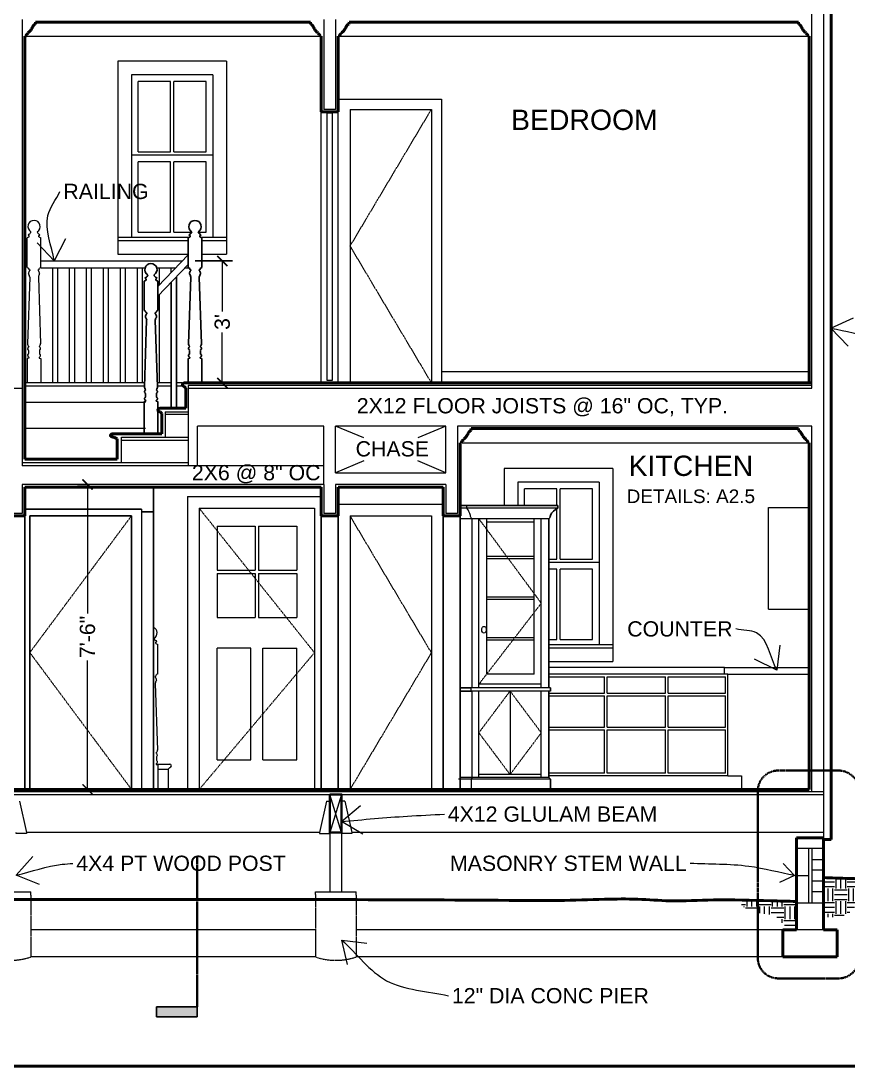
# Model space of a CAD drawing. Header units: inches. Extents: x -54 to 15382, y 469 to 41738.
# Drawn here: x 352.8 to 596.9, y 4289.5 to 4598.1 of the extents above; entities that cross this region are included whole.
import ezdxf

# ---------------------------------------------------------------- set-up
doc = ezdxf.new("R2010")
doc.units = ezdxf.units.IN
doc.header["$MEASUREMENT"] = 0
doc.linetypes.add('CENTER', pattern=[2, 1.25, -0.25, 0.25, -0.25])
doc.linetypes.add('DASHED2', pattern=[0.375, 0.25, -0.125])
doc.layers.get('0').update_dxf_attribs({"lineweight": 9})
for name, color, linetype, lineweight in [('1', 7, 'Continuous', 9), ('2', 7, 'Continuous', 18), ('3', 7, 'Continuous', 30), ('4', 7, 'Continuous', 40), ('5', 7, 'Continuous', 50), ('A-DIMSx', 7, 'Continuous', 9), ('A-LINK', 7, 'Continuous', 40), ('A-TEXTx', 7, 'Continuous', 18)]:
    doc.layers.add(name, color=color, linetype=linetype, lineweight=lineweight)
doc.styles.get("Standard").update_dxf_attribs({"font": 'arial.ttf'})
doc.dimstyles.get("Standard").update_dxf_attribs({"dimtxt": 3, "dimasz": 2, "dimexe": 0.03125, "dimexo": 0.0625, "dimgap": 0.03125, "dimtad": 0, "dimtoh": 1, "dimdec": 4, "dimlfac": 0.99985, "dimzin": 0, "dimdsep": 46, "dimlunit": 4, "dimtxsty": 'Standard', "dimblk": 'ARCHTICK', "dimblk1": 'ARCHTICK', "dimblk2": 'ARCHTICK', "dimcen": 0.09, "dimclrt": 256, "dimadec": 0, "dimazin": 0, "dimtfac": 1, "dimtdec": 4, "dimtofl": 0, "dimtmove": 0, "dimatfit": 3, "dimfxl": 1, "dimtolj": 1, "dimtzin": 0, "dimarcsym": 0})

# ---------------------------------------------------------------- blocks, each defined once
blk = doc.blocks.new('_ArchTick')
at = {"color": 0, "linetype": 'ByBlock', "lineweight": 0, "const_width": 0.15}
blk.add_lwpolyline([(-0.5, -0.5), (0.5, 0.5)], dxfattribs=at)
blk = doc.blocks.new('Section Tail 1a')
at = {"layer": 'A-LINK', "lineweight": 5, "ltscale": 0.1}
blk.add_hatch(color=256, dxfattribs=at).paths.add_polyline_path([(5.4248, 3.0938), (5.4248, 3.1563), (5.1748, 3.1563), (5.1748, 3.0938)])
at = {"layer": 'A-LINK', "linetype": 'Continuous', "lineweight": 30, "ltscale": 0.1}
for p, q in [((5.4248, 3.1563), (5.1748, 3.1563)), ((5.1748, 3.0938), (5.1748, 3.1563)), ((5.4248, 2.9063), (5.4248, 3.1563)), ((5.4248, 3.0938), (5.1748, 3.0938))]:
    blk.add_line(p, q, dxfattribs=at)
blk = doc.blocks.new('Newel Post 1')
for p, q in [((572.02, 3270.02), (571.57, 3269.79)), ((572.02, 3270.35), (571.96, 3270.35)), ((572.02, 3270.02), (572.02, 3270.35)), ((574.35, 3270.02), (574.35, 3270.35)), ((574.35, 3270.35), (574.41, 3270.35)), ((574.35, 3270.02), (574.8, 3269.79)), ((571.57, 3262.75), (571.57, 3269.79)), ((574.8, 3262.75), (574.8, 3269.79)), ((571.57, 3262.75), (571.85, 3262.59)), ((574.8, 3262.75), (574.52, 3262.59)), ((572.16, 3260.47), (571.65, 3244.58)), ((572.2, 3262.2), (572.2, 3262)), ((574.17, 3262.2), (574.17, 3262)), ((574.21, 3260.47), (574.72, 3244.58)), ((571.85, 3243.01), (571.85, 3242.22)), ((574.52, 3243.01), (574.52, 3242.22)), ((571.96, 3241.16), (571.57, 3241.08)), ((571.57, 3241.08), (571.57, 3235.25)), ((571.96, 3241.31), (571.96, 3241.16)), ((574.41, 3241.31), (574.41, 3241.16)), ((574.41, 3241.16), (574.8, 3241.08)), ((574.8, 3241.08), (574.8, 3235.25))]:
    blk.add_line(p, q)
for centre, radius, start, end in [((573.19, 3272.51), 1.46, 300.7684, 239.19), ((571.97, 3270.51), 0.157, 90.171, 270.171), ((571.75, 3271.32), 0.687, 287.9525, 354.7278), ((574.62, 3271.32), 0.687, 185.2722, 252.0475), ((574.41, 3270.51), 0.157, 269.829, 89.829), ((572.24, 3262.59), 0.391, 179.3857, 264.5887), ((574.13, 3262.59), 0.391, 275.4113, 0.6143), ((572.83, 3261.25), 0.986, 129.7978, 181.7467), ((571.01, 3260.42), 1.16, 2.8228, 43.5169), ((573.54, 3261.25), 0.986, 358.2533, 50.2022), ((575.36, 3260.42), 1.16, 136.4831, 177.1772), ((572.56, 3244.6), 0.908, 175.2989, 229.2469), ((572.34, 3243.33), 0.693, 123.1827, 180.8676), ((571.44, 3242.98), 0.403, 4.4772, 59.195), ((573.81, 3244.6), 0.908, 310.7531, 4.7011), ((574.03, 3243.33), 0.693, 359.1324, 56.8173), ((574.93, 3242.98), 0.403, 120.805, 175.5228), ((571.38, 3242.29), 0.472, 305.0625, 351.2653), ((572.31, 3241.88), 0.661, 177.5834, 238.3663), ((574.06, 3241.88), 0.661, 301.6337, 2.4166), ((574.99, 3242.29), 0.472, 188.7347, 234.9375)]:
    blk.add_arc(centre, radius, start, end)
blk = doc.blocks.new('*D251')
at = {"layer": 'A-DIMSx', "color": 0, "lineweight": -2, "ltscale": 0.1}
for p, q in [((404.2, 4527.18), (415.24, 4527.18)), ((411.95, 4491.18), (409.24, 4491.18))]:
    blk.add_line(p, q, dxfattribs=at)
at = {"layer": 'A-DIMSx', "color": 0, "lineweight": 5, "ltscale": 0.1}
for p, q in [((412.24, 4527.18), (412.24, 4512.25)), ((412.24, 4491.18), (412.24, 4506.12))]:
    blk.add_line(p, q, dxfattribs=at)
at = {"layer": 'A-DIMSx', "color": 0, "lineweight": 5, "xscale": 3, "yscale": 3, "zscale": 3}
for p, rotation in [((412.24, 4527.18), 90), ((412.24, 4491.18), 270)]:
    blk.add_blockref('_ArchTick', p, dxfattribs=dict(at, rotation=rotation))
at = {"layer": 'A-DIMSx', "ltscale": 0.25, "insert": (412.24, 4509.18), "char_height": 4.5, "attachment_point": 5, "rotation": 90}
blk.add_mtext("\\A1;3'", dxfattribs=at)
blk = doc.blocks.new('Corner Cupboard')
at = {"layer": '1'}
for p, q in [((3161.43, 3708.31), (3188.27, 3708.31)), ((3164.13, 3705.18), (3186.76, 3705.18)), ((3166.34, 3655.31), (3166.34, 3705.18)), ((3168.46, 3659.31), (3168.46, 3705.18)), ((3168.46, 3704.18), (3182.43, 3704.18)), ((3182.43, 3659.31), (3182.43, 3705.18)), ((3184.76, 3655.31), (3184.76, 3705.18)), ((3168.46, 3694.06), (3182.43, 3694.06)), ((3168.46, 3693.31), (3182.43, 3693.31)), ((3168.46, 3682.06), (3182.43, 3682.06)), ((3168.46, 3681.31), (3182.43, 3681.31)), ((3168.46, 3670.06), (3182.43, 3670.06)), ((3168.46, 3669.31), (3182.43, 3669.31)), ((3168.46, 3659.31), (3182.43, 3659.31)), ((3166.34, 3656.31), (3184.76, 3656.31)), ((3166.34, 3628.8), (3166.34, 3654.31)), ((3184.76, 3628.8), (3184.76, 3654.31)), ((3166.34, 3629.68), (3184.76, 3629.68)), ((3163.63, 3628.3), (3190.76, 3628.3))]:
    blk.add_line(p, q, dxfattribs=at)
at = {"layer": '1', "ltscale": 0.25}
blk.add_line((3186.76, 3705.18), (3190.26, 3705.18), dxfattribs=at)
at = {"layer": '1', "ltscale": 0.1}
blk.add_line((3175.55, 3654.31), (3175.55, 3629.68), dxfattribs=at)
at = {"layer": '1', "linetype": 'DASHED2', "ltscale": 0.25, "flags": 128}
for points in [[(3184.76, 3656.31), (3166.34, 3680.24), (3184.76, 3705.18)], [(3175.55, 3629.68), (3166.34, 3642), (3175.55, 3654.31)], [(3175.55, 3629.68), (3184.76, 3642), (3175.55, 3654.31)]]:
    blk.add_lwpolyline(points, dxfattribs=at)
at = {"layer": '1', "extrusion": (0, 0, -1)}
blk.add_ellipse((3183.25, 3672.42), major_axis=(0, -1), ratio=0.647696, dxfattribs=at)
at = {"layer": '2'}
for p, q in [((3188.27, 3708.31), (3188.27, 3709.06)), ((3186.76, 3655.31), (3186.76, 3705.18)), ((3163.63, 3655.31), (3187.01, 3655.31)), ((3163.63, 3654.31), (3187.01, 3654.31)), ((3186.76, 3628.8), (3186.76, 3654.31)), ((3187.01, 3654.31), (3187.01, 3655.31)), ((3164.13, 3628.8), (3190.26, 3628.8)), ((3186.95, 3628.3), (3186.76, 3628.8)), ((3186.95, 3625.3), (3186.95, 3628.3))]:
    blk.add_line(p, q, dxfattribs=at)
at = {"layer": '2', "ltscale": 0.25}
blk.add_line((3188.27, 3708.31), (3190.26, 3708.31), dxfattribs=at)
at = {"layer": '2'}
blk.add_open_spline([(3186.76, 3705.18), (3186.87, 3705.27), (3187.17, 3705.52), (3187.32, 3706.76), (3187.86, 3707.64), (3188.27, 3708.31)], degree=3, knots=[0, 0, 0, 0, 0.413106, 1.165478, 3.513689, 3.513689, 3.513689, 3.513689], dxfattribs=at)
at = {"layer": '3'}
for p, q in [((3161.43, 3708.31), (3161.43, 3709.06)), ((3161.43, 3709.06), (3190.26, 3709.06)), ((3190.26, 3654.31), (3190.26, 3709.06)), ((3164.13, 3655.31), (3164.13, 3705.18)), ((3163.63, 3654.31), (3163.63, 3655.31)), ((3164.13, 3628.8), (3164.13, 3654.31)), ((3190.26, 3625.3), (3190.26, 3654.31)), ((3163.63, 3628.3), (3164.13, 3628.8)), ((3163.63, 3625.3), (3163.63, 3628.3)), ((3163.63, 3625.3), (3190.26, 3625.3))]:
    blk.add_line(p, q, dxfattribs=at)
at = {"layer": '3', "ltscale": 0.25}
for p, q in [((3187.01, 3655.31), (3190.26, 3655.31)), ((3190.26, 3654.31), (3187.01, 3654.31))]:
    blk.add_line(p, q, dxfattribs=at)
at = {"layer": '3'}
blk.add_open_spline([(3164.13, 3705.18), (3164.02, 3705.27), (3163.72, 3705.52), (3163.58, 3707.04), (3162.39, 3707.75), (3161.43, 3708.31)], degree=3, knots=[0, 0, 0, 0, 0.413106, 1.165478, 4.216048, 4.216048, 4.216048, 4.216048], dxfattribs=at)
blk = doc.blocks.new('*D530')
at = {"layer": 'A-DIMSx', "color": 0, "lineweight": -2, "ltscale": 0.1}
for p, q in [((373.09, 4461.18), (369.47, 4461.18)), ((389.95, 4371.18), (369.47, 4371.18))]:
    blk.add_line(p, q, dxfattribs=at)
at = {"layer": 'A-DIMSx', "color": 0, "lineweight": 5, "ltscale": 0.1}
for p, q in [((372.47, 4461.18), (372.47, 4423.16)), ((372.47, 4371.18), (372.47, 4409.21))]:
    blk.add_line(p, q, dxfattribs=at)
at = {"layer": 'A-DIMSx', "color": 0, "lineweight": 5, "xscale": 3, "yscale": 3, "zscale": 3}
for p, rotation in [((372.47, 4461.18), 90), ((372.47, 4371.18), 270)]:
    blk.add_blockref('_ArchTick', p, dxfattribs=dict(at, rotation=rotation))
at = {"layer": 'A-DIMSx', "ltscale": 0.25, "insert": (372.47, 4416.18), "char_height": 4.5, "attachment_point": 5, "rotation": 90}
blk.add_mtext('\\A1;7\'-6"', dxfattribs=at)

msp = doc.modelspace()

# ---------------------------------------------------------------- hatches: boundary and pattern name
at = {"layer": '1', "ltscale": 0.25}
h = msp.add_hatch(dxfattribs=at)
h.set_pattern_fill('EARTH', color=256, scale=15, angle=180, style=0)
h.set_pattern_definition([(180, (4177.9068, -0.1208), (-3.75, 3.75), [3.75, -3.75]), (180, (4177.9068, 1.2855), (-3.75, 3.75), [3.75, -3.75]), (180, (4177.9068, 2.6917), (-3.75, 3.75), [3.75, -3.75]), (90, (4177.438, 3.1605), (3.75, 3.75), [3.75, -3.75]), (90, (4176.0318, 3.1605), (3.75, 3.75), [3.75, -3.75]), (90, (4174.6256, 3.1605), (3.75, 3.75), [3.75, -3.75])])
edge = h.paths.add_edge_path()
edge.add_line((589.9067274, 4333.532604), (589.9067274, 4345.1750513))
edge.add_spline(control_points=[(589.9067274, 4345.1750513), (592.3907761, 4345.0838974), (597.8784134, 4344.8825247), (603.4308809, 4344.6960683), (606.499321, 4344.6627948), (606.5624205, 4344.6621391)], knot_values=[0, 0, 0, 0, 7.4573924002, 16.4745021806, 16.6638223602, 16.6638223602, 16.6638223602, 16.6638223602], degree=3, periodic=0)
edge.add_spline(control_points=[(606.5624203, 4344.6621398), (604.7783124, 4343.663836), (601.5954048, 4341.505493), (599.5988179, 4336.6369582), (595.4406874, 4333.1589533), (592.0156547, 4333.3902101), (589.9067274, 4333.532604)], knot_values=[-21.3338834232, -21.3338834232, -21.3338834232, -21.3338834232, -15.3758070834, -9.8386028234, -6.0580143811, 0, 0, 0, 0], degree=3, periodic=0)
h = msp.add_hatch(dxfattribs=at)
h.set_pattern_fill('EARTH', color=256, scale=15, angle=180, style=0)
h.set_pattern_definition([(180, (4177.9068, -1.6592), (-3.75, 3.75), [3.75, -3.75]), (180, (4177.9068, -0.253), (-3.75, 3.75), [3.75, -3.75]), (180, (4177.9068, 1.1533), (-3.75, 3.75), [3.75, -3.75]), (90, (4177.438, 1.622), (3.75, 3.75), [3.75, -3.75]), (90, (4176.0318, 1.622), (3.75, 3.75), [3.75, -3.75]), (90, (4174.6256, 1.622), (3.75, 3.75), [3.75, -3.75])])
edge = h.paths.add_edge_path()
edge.add_spline(control_points=[(581.9067274, 4329.7025099), (580.7805149, 4329.7494617), (578.4086541, 4330.0581693), (575.5464005, 4335.1785755), (568.6956088, 4333.9696519), (565.6269421, 4336.8666843), (564.7000808, 4337.9935705)], knot_values=[0.9278892518, 0.9278892518, 0.9278892518, 0.9278892518, 4.1195315284, 7.9615525031, 16.473444755, 20.7152559131, 20.7152559131, 20.7152559131, 20.7152559131], degree=3, periodic=0)
edge.add_spline(control_points=[(564.7000809, 4337.9935701), (567.7688916, 4338.0410275), (573.5043403, 4338.1436126), (579.2400425, 4338.1247987), (581.9067274, 4338.1160516)], knot_values=[69.0483932346, 69.0483932346, 69.0483932346, 69.0483932346, 78.2553819578, 86.2553819578, 86.2553819578, 86.2553819578, 86.2553819578], degree=3, periodic=0)
edge.add_line((581.9067274, 4338.1160516), (581.9067274, 4329.7025102))

# ---------------------------------------------------------------- linework, layer by layer
at = {"layer": '1'}
for p, q in [((586.195284, 4489.6843083), (586.195284, 4649.2468085)), ((589.695284, 4649.2468048), (589.695284, 4356.4343083)), ((353.195284, 4598.4343083), (353.195284, 4467.6843083)), ((442.195284, 4598.4343083), (442.195284, 4571.9343083)), ((445.695284, 4598.4343083), (445.695284, 4571.9343083)), ((381.4448255, 4586.1823828), (381.4448695, 4529.18434)), ((413.4448107, 4586.1744056), (381.4448255, 4586.1823828)), ((413.4448107, 4586.1744056), (413.4448107, 4529.18434)), ((387.4448107, 4559.4291733), (387.4448107, 4580.1791733)), ((396.9448107, 4580.1791733), (387.4448107, 4580.1791733)), ((396.9448107, 4559.4291733), (396.9448107, 4580.1791733)), ((397.9448107, 4559.4291733), (397.9448107, 4580.1791733)), ((407.4448107, 4580.1791733), (397.9448107, 4580.1791733)), ((407.4448107, 4559.4291733), (407.4448107, 4580.1791733)), ((445.695284, 4571.9343083), (442.195284, 4571.9343083)), ((387.4448107, 4559.4291733), (396.9448107, 4559.4291733)), ((397.9448107, 4559.4291733), (407.4448107, 4559.4291733)), ((396.9448107, 4556.4291733), (387.4448107, 4556.4291733)), ((387.4448107, 4535.6791733), (387.4448107, 4556.4291733)), ((396.9448107, 4535.6791733), (396.9448107, 4556.4291733)), ((407.4448107, 4556.4291733), (397.9448107, 4556.4291733)), ((397.9448107, 4535.6791733), (397.9448107, 4556.4291733)), ((407.4448107, 4535.6791733), (407.4448107, 4556.4291733)), ((381.4448664, 4533.18434), (402.1952841, 4533.18434)), ((387.4448107, 4535.6791733), (396.9448107, 4535.6791733)), ((397.9448107, 4535.6791733), (403.2470113, 4535.6791733)), ((405.1435568, 4535.6791733), (407.4448107, 4535.6791733)), ((406.1952841, 4533.18434), (413.4448107, 4533.18434)), ((381.4448695, 4529.18434), (402.1952841, 4529.18434)), ((406.1952841, 4529.18434), (413.4448107, 4529.18434)), ((585.445284, 4494.4274193), (476.9452841, 4494.4274193)), ((209.195284, 4489.6843083), (353.195284, 4489.6843083)), ((586.195284, 4490.4343083), (402.1879247, 4490.4343083)), ((402.1879247, 4490.4343083), (402.1879247, 4482.6843083)), ((402.1879247, 4489.6843083), (586.195284, 4489.6843083)), ((395.3873603, 4482.6843083), (402.1879247, 4482.6843083)), ((395.3873603, 4482.6843083), (395.3873603, 4475.1843083)), ((395.3873603, 4481.9343083), (402.1879247, 4481.9343083)), ((402.1879247, 4482.6843083), (402.1879247, 4466.6843083)), ((442.195284, 4478.4343083), (404.9379247, 4478.4343083)), ((404.9379247, 4466.6843083), (404.9379247, 4478.4343083)), ((442.195284, 4461.1843083), (442.195284, 4478.4343083)), ((445.695284, 4464.6843083), (445.695284, 4478.4343083)), ((478.195284, 4478.4343083), (445.695284, 4478.4343083)), ((453.9680113, 4474.9343083), (445.695284, 4478.4343083)), ((478.195284, 4464.6843083), (478.195284, 4478.4343083)), ((481.6952841, 4478.4343083), (481.6952249, 4452.6842613)), ((586.195284, 4478.4343083), (481.6952841, 4478.4343083)), ((586.195284, 4370.4343083), (586.195284, 4478.4343083)), ((382.48102, 4475.1843083), (395.3873603, 4475.1843083)), ((382.48102, 4467.6843083), (382.48102, 4475.1843083)), ((402.1879247, 4474.1843083), (382.48102, 4474.1843083)), ((395.3873603, 4475.1843083), (402.1879247, 4475.1843083)), ((478.195284, 4464.6843083), (469.9225568, 4468.1843083)), ((353.195284, 4467.6843083), (382.48102, 4467.6843083)), ((353.195284, 4467.6843083), (353.195284, 4466.6843083)), ((442.195284, 4466.6843083), (353.195284, 4466.6843083)), ((382.48102, 4467.6843083), (402.1879247, 4467.6843083)), ((495.4450622, 4465.9373621), (495.4450706, 4454.9700863)), ((527.4450474, 4465.9293849), (495.4450622, 4465.9373621)), ((527.4450474, 4465.9293849), (527.4450474, 4408.9393193)), ((445.695284, 4464.6843083), (478.195284, 4464.6843083)), ((442.195284, 4461.1843083), (353.195284, 4461.1843083)), ((353.195284, 4461.1843083), (353.195284, 4452.6842611)), ((478.195284, 4461.1843083), (445.695284, 4461.1843083)), ((445.695284, 4461.1843083), (445.695284, 4452.6842611)), ((478.195284, 4461.1843083), (478.195284, 4452.6843)), ((501.4450474, 4454.9700863), (501.4450474, 4459.9341526)), ((510.9450474, 4459.9341526), (501.4450474, 4459.9341526)), ((510.9450474, 4454.9700863), (510.9450474, 4459.9341526)), ((511.9450474, 4439.1841526), (511.9450474, 4459.9341526)), ((521.4450474, 4459.9341526), (511.9450474, 4459.9341526)), ((521.4450474, 4439.1841526), (521.4450474, 4459.9341526)), ((401.9462308, 4457.6739085), (441.445284, 4457.6739085)), ((401.9462308, 4457.6739085), (401.9462308, 4371.1843083)), ((353.195284, 4452.6842611), (349.695284, 4452.6842998)), ((445.695284, 4452.6842611), (442.195284, 4452.6842998)), ((481.6952249, 4452.6842613), (478.195284, 4452.6843)), ((510.9450474, 4439.1841526), (510.9450474, 4454.0130113)), ((508.5901485, 4439.1841526), (510.9450474, 4439.1841526)), ((511.9450474, 4439.1841526), (521.4450474, 4439.1841526)), ((510.9450474, 4436.1841526), (508.5901485, 4436.1841526)), ((510.9450474, 4415.4341526), (510.9450474, 4436.1841526)), ((521.4450474, 4436.1841526), (511.9450474, 4436.1841526)), ((511.9450474, 4415.4341526), (511.9450474, 4436.1841526)), ((521.4450474, 4415.4341526), (521.4450474, 4436.1841526)), ((392.6338587, 4414.2861085), (392.6338587, 4414.6965034)), ((392.6338587, 4414.6965034), (392.7074792, 4414.6965034)), ((392.6338587, 4414.2861085), (393.195284, 4413.9981193)), ((393.195284, 4405.276797), (393.195284, 4413.9981193)), ((410.6957574, 4379.9243819), (410.6957574, 4412.9243819)), ((420.6957574, 4412.9243819), (410.6957574, 4412.9243819)), ((420.6957574, 4379.9243819), (420.6957574, 4412.9243819)), ((424.1957574, 4379.9243819), (424.1957574, 4412.9243819)), ((424.1957574, 4412.9243819), (434.1957574, 4412.9243819)), ((434.1957574, 4379.9243819), (434.1957574, 4412.9243819)), ((508.5901485, 4415.4341526), (510.9450474, 4415.4341526)), ((508.5901485, 4412.9393193), (527.4450474, 4412.9393193)), ((511.9450474, 4415.4341526), (521.4450474, 4415.4341526)), ((508.5901485, 4408.9393193), (527.4450474, 4408.9393193)), ((560.445284, 4407.1843083), (508.5901485, 4407.1843083)), ((392.4147962, 4404.5938702), (392.4147962, 4404.3499677)), ((393.195284, 4405.276797), (392.8538206, 4405.081675)), ((560.445284, 4405.1843083), (508.5901485, 4405.1843083)), ((561.445284, 4405.1843083), (585.445284, 4405.1843083)), ((392.4608209, 4402.4560865), (393.0977231, 4382.7646018)), ((392.7074792, 4378.7158214), (392.7074792, 4378.5206994)), ((392.7074792, 4378.5206994), (393.1952841, 4378.4231384)), ((392.8538206, 4380.8133823), (392.8538206, 4379.8377726)), ((410.6957574, 4379.9243819), (420.6957574, 4379.9243819)), ((424.1957574, 4379.9243819), (434.1957574, 4379.9243819)), ((393.1952841, 4378.4231384), (393.195284, 4371.1968351)), ((396.7500785, 4377.6843083), (396.2500785, 4377.1843083)), ((589.695284, 4370.4343083), (205.695284, 4370.4343083)), ((205.695284, 4369.6843083), (589.695284, 4369.6843083)), ((447.445284, 4358.4343083), (443.945284, 4369.6843083)), ((447.445284, 4369.6843083), (443.945284, 4358.4343083)), ((440.9386568, 4358.4343083), (354.4519113, 4358.4343083)), ((443.945284, 4358.4343083), (443.945284, 4340.9743246)), ((447.445284, 4358.4343083), (447.445284, 4340.9743246)), ((589.695284, 4358.4343083), (450.4519113, 4358.4343083)), ((343.712542, 4340.9743246), (355.712542, 4340.9743246)), ((355.712542, 4340.0110349), (355.712542, 4340.9743246)), ((439.712542, 4340.9743246), (451.712542, 4340.9743246)), ((439.712542, 4340.169294), (439.712542, 4340.9743246)), ((451.712542, 4340.0110349), (451.712542, 4340.9743246))]:
    msp.add_line(p, q, dxfattribs=at)
at = {"layer": '1', "ltscale": 0.25}
for p, q in [((354.3168019, 4593.5132422), (441.0737662, 4593.5132422)), ((446.8168019, 4593.5132422), (585.0737662, 4593.5132422)), ((446.9452841, 4574.9343083), (476.9452841, 4574.9343083)), ((476.9452841, 4574.9343083), (476.9452841, 4491.1843083)), ((389.2982822, 4490.1843083), (353.945284, 4490.1843083)), ((397.1952841, 4490.1843083), (393.0922859, 4490.1843083)), ((400.4379247, 4490.1843083), (398.6952841, 4490.1843083)), ((389.5570698, 4485.3897572), (353.945284, 4485.3897572)), ((478.195284, 4478.4343083), (469.9225568, 4474.9343083)), ((482.9774103, 4473.5132422), (585.0737662, 4473.5132422)), ((453.9680113, 4468.1843083), (445.695284, 4464.6843083)), ((442.195284, 4461.1843083), (442.195284, 4452.6842998)), ((446.445284, 4455.4343083), (477.445284, 4455.4343083)), ((508.5901485, 4404.4343083), (525.070284, 4404.4343083)), ((525.070284, 4399.5593083), (525.070284, 4404.4343083)), ((525.820284, 4399.5593083), (525.820284, 4404.4343083)), ((525.820284, 4404.4343083), (543.070284, 4404.4343083)), ((543.070284, 4399.5593083), (543.070284, 4404.4343083)), ((543.820284, 4404.4343083), (560.695284, 4404.4343083)), ((543.820284, 4399.5593083), (543.820284, 4404.4343083)), ((560.695284, 4399.5593083), (560.695284, 4404.4343083)), ((508.5901485, 4399.5593083), (525.070284, 4399.5593083)), ((508.5901485, 4398.8093083), (525.070284, 4398.8093083)), ((525.070284, 4389.5593083), (525.070284, 4398.8093083)), ((525.820284, 4399.5593083), (543.070284, 4399.5593083)), ((525.820284, 4398.8093083), (543.070284, 4398.8093083)), ((525.820284, 4389.5593083), (525.820284, 4398.8093083)), ((543.070284, 4389.5593083), (543.070284, 4398.8093083)), ((543.820284, 4399.5593083), (560.695284, 4399.5593083)), ((543.820284, 4398.8093083), (560.695284, 4398.8093083)), ((543.820284, 4389.5593083), (543.820284, 4398.8093083)), ((560.695284, 4389.5593083), (560.695284, 4398.8093083)), ((508.5901485, 4389.5593083), (525.070284, 4389.5593083)), ((508.5901485, 4388.8093083), (525.070284, 4388.8093083)), ((525.070284, 4375.9343083), (525.070284, 4388.8093083)), ((525.820284, 4389.5593083), (543.070284, 4389.5593083)), ((525.820284, 4388.8093083), (543.070284, 4388.8093083)), ((525.820284, 4375.9343083), (525.820284, 4388.8093083)), ((543.070284, 4375.9343083), (543.070284, 4388.8093083)), ((543.820284, 4389.5593083), (560.695284, 4389.5593083)), ((543.820284, 4388.8093083), (560.695284, 4388.8093083)), ((543.820284, 4375.9343083), (543.820284, 4388.8093083)), ((560.695284, 4375.9343083), (560.695284, 4388.8093083)), ((392.7074792, 4378.6843083), (396.7500785, 4378.6843083)), ((393.1952841, 4377.1843083), (396.2500785, 4377.1843083)), ((396.2500785, 4377.1843083), (396.2500785, 4371.1843083)), ((525.070284, 4375.9343083), (508.5901485, 4375.9343083)), ((543.070284, 4375.9343083), (525.820284, 4375.9343083)), ((560.695284, 4375.9343083), (543.820284, 4375.9343083)), ((561.445284, 4375.1843083), (508.5901485, 4375.1843083)), ((442.945284, 4367.6843083), (443.945284, 4367.6843083)), ((448.445284, 4367.6843083), (447.445284, 4367.6843083))]:
    msp.add_line(p, q, dxfattribs=at)
at = {"layer": '1', "linetype": 'DASHED2', "ltscale": 0.25}
for p, q in [((449.945284, 4531.5593083), (473.945284, 4571.9343083)), ((449.945284, 4531.5593083), (473.945284, 4491.1843083)), ((439.445284, 4411.5593083), (405.4462308, 4454.1739085)), ((355.445284, 4411.5592847), (385.445284, 4451.9343083)), ((473.945284, 4411.5593083), (449.945284, 4451.9343083)), ((355.445284, 4411.5592847), (385.445284, 4371.1842611)), ((439.445284, 4411.5593083), (405.4462308, 4371.1843083)), ((473.945284, 4411.5593083), (449.945284, 4371.1843083)), ((355.712542, 4340.0110349), (355.712542, 4321.7164542)), ((439.712542, 4340.169294), (439.712542, 4321.7164542)), ((451.712542, 4340.0110349), (451.712542, 4321.7164542)), ((439.712542, 4329.7343083), (355.712542, 4329.7343083)), ((577.695284, 4329.7343083), (451.712542, 4329.7343083)), ((439.712542, 4321.7343083), (355.712542, 4321.7343083)), ((577.695284, 4321.7343083), (451.712542, 4321.7343083))]:
    msp.add_line(p, q, dxfattribs=at)
at = {"layer": '1'}
msp.add_lwpolyline([(443.195284, 4570.9343083), (444.695284, 4570.9343083), (444.695284, 4491.9343083), (443.195284, 4491.9343083), (443.195284, 4570.9343083)], dxfattribs=at)
at = {"layer": '1', "ltscale": 0.25}
for points in [[(352.445284, 4367.6843083), (354.4519113, 4358.4343083), (354.4519113, 4358.4343083), (354.4519113, 4358.1843083), (351.445284, 4358.1843083), (351.445284, 4358.4343083)], [(442.945284, 4367.6843083), (440.9386568, 4358.4343083), (440.9386568, 4358.4343083), (440.9386568, 4358.1843083), (443.945284, 4358.1843083), (443.945284, 4358.4343083)], [(448.445284, 4367.6843083), (450.4519113, 4358.4343083), (450.4519113, 4358.4343083), (450.4519113, 4358.1843083), (447.445284, 4358.1843083), (447.445284, 4358.4343083)]]:
    msp.add_lwpolyline(points, dxfattribs=at)
at = {"layer": '1'}
for centre, radius, start, end in [((391.1946883, 4417.3736105), 1.8106979, 300.809950862, 65.510030957), ((392.9699029, 4415.8966863), 0.8513913, 185.272161033, 252.047455475), ((392.7068971, 4414.8916254), 0.1951228, 269.829048074, 89.829048074), ((392.3690804, 4405.0764778), 0.4847681, 275.411292552, 0.614282495), ((391.633027, 4403.4115862), 1.2213611, 358.253300538, 50.202191401), ((393.8954003, 4402.3853518), 1.4363222, 136.483102695, 177.17720767), ((391.9733183, 4382.7872772), 1.1246334, 310.753056174, 4.701052592), ((392.2374829, 4381.2166299), 0.8587383, 359.132352084, 56.817319031), ((392.2780049, 4379.4130019), 0.8188461, 301.633729113, 2.41660092), ((393.3520622, 4380.7743691), 0.4997666, 120.805008738, 175.522773297), ((393.4323974, 4379.9266659), 0.5853658, 188.73469685, 234.937524647)]:
    msp.add_arc(centre, radius, start, end, dxfattribs=at)
at = {"layer": '1', "ltscale": 0.25}
msp.add_arc((396.7500785, 4378.1843083), 0.5, 270, 90, dxfattribs=at)
at = {"layer": '1', "linetype": 'DASHED2', "ltscale": 0.25}
for centre in [(349.712542, 4339.3812259), (445.712542, 4339.3812259)]:
    msp.add_arc(centre, 18.6559417, 251.239478143, 288.760521857, dxfattribs=at)
at = {"layer": '2'}
for p, q in [((409.4448107, 4582.1800074), (385.4448107, 4582.1786507)), ((385.4448107, 4582.1786507), (385.4448107, 4534.1843295)), ((409.4448107, 4582.1800074), (409.4448107, 4534.1843083)), ((441.445284, 4491.1843083), (441.445284, 4571.1843083)), ((446.445284, 4491.1843083), (446.445284, 4571.1843083)), ((449.945284, 4571.9343083), (473.945284, 4571.9343083)), ((449.945284, 4571.9343083), (449.945284, 4491.1843083)), ((473.945284, 4571.9343083), (473.945284, 4491.1843083)), ((409.4447688, 4558.4298411), (385.4447688, 4558.4285056)), ((355.2567094, 4534.2735818), (354.6952841, 4533.9855925)), ((354.6952841, 4525.2642703), (354.6952841, 4533.9855925)), ((355.2567094, 4534.6839767), (355.1830889, 4534.6839767)), ((355.2567094, 4534.2735818), (355.2567094, 4534.6839767)), ((358.1338587, 4534.2735818), (358.1338587, 4534.6839767)), ((358.1338587, 4534.6839767), (358.2074793, 4534.6839767)), ((358.1338587, 4534.2735818), (358.6952841, 4533.9855925)), ((358.6952841, 4525.2642703), (358.6952841, 4533.9855925)), ((381.4448656, 4534.184333), (402.5826855, 4534.1843144)), ((405.8078881, 4534.1843115), (413.4448107, 4534.1843048)), ((358.6952841, 4527.1843083), (400.4379247, 4527.1843083)), ((354.6952841, 4525.2642703), (355.0367475, 4525.0691483)), ((355.4757719, 4524.5813434), (355.4757719, 4524.337441)), ((357.9147962, 4524.5813434), (357.9147962, 4524.337441)), ((358.6952841, 4525.2642703), (358.3538206, 4525.0691483)), ((358.6952841, 4525.1843083), (389.4724689, 4525.1843083)), ((392.9169078, 4525.1843083), (398.5165208, 4525.1843083)), ((401.289929, 4525.1843083), (402.1952841, 4525.1843083)), ((355.4297472, 4522.4435597), (354.792845, 4502.7520751)), ((357.9608209, 4522.4435597), (358.5977231, 4502.7520751)), ((355.0367475, 4500.8008556), (355.0367475, 4499.8252459)), ((358.3538206, 4500.8008556), (358.3538206, 4499.8252459)), ((355.1830889, 4498.5081727), (354.695284, 4498.4106117)), ((354.695284, 4498.4106117), (354.695284, 4491.1843083)), ((355.1830889, 4498.7032946), (355.1830889, 4498.5081727)), ((358.2074792, 4498.7032946), (358.2074792, 4498.5081727)), ((358.2074792, 4498.5081727), (358.6952841, 4498.4106117)), ((358.6952841, 4498.4106117), (358.6952841, 4491.1843083)), ((523.4450474, 4461.9349866), (499.4450474, 4461.93363)), ((499.4450474, 4461.93363), (499.4450474, 4454.9700863)), ((523.4450474, 4461.9349866), (523.4450474, 4413.9392876)), ((405.4462308, 4454.1739085), (439.445284, 4454.1739085)), ((405.4462308, 4454.1739085), (405.4462308, 4371.1843083)), ((439.445284, 4454.1739085), (439.445284, 4371.1843083)), ((573.445284, 4454.4343083), (585.445284, 4454.4343083)), ((573.445284, 4424.4343083), (573.445284, 4454.4343083)), ((449.945284, 4451.9343083), (473.945284, 4451.9343083)), ((449.945284, 4451.9343083), (449.945284, 4371.1843083)), ((473.945284, 4451.9343083), (473.945284, 4371.1843083)), ((410.6957574, 4448.9243819), (421.9457574, 4448.9243819)), ((410.6957574, 4448.9243819), (410.6957574, 4435.9243819)), ((421.9457574, 4448.9243819), (421.9457574, 4435.9243819)), ((422.9457574, 4448.9243819), (434.1957574, 4448.9243819)), ((422.9457574, 4448.9243819), (422.9457574, 4435.9243819)), ((434.1957574, 4448.9243819), (434.1957574, 4435.9243819)), ((523.4450055, 4438.1848203), (508.5901485, 4438.1839937)), ((410.6957574, 4435.9243819), (421.9457574, 4435.9243819)), ((410.6957574, 4434.9243819), (421.9457574, 4434.9243819)), ((410.6957574, 4434.9243819), (410.6957574, 4421.9243819)), ((421.9457574, 4434.9243819), (421.9457574, 4421.9243819)), ((422.9457574, 4435.9243819), (434.1957574, 4435.9243819)), ((422.9457574, 4434.9243819), (434.1957574, 4434.9243819)), ((422.9457574, 4434.9243819), (422.9457574, 4421.9243819)), ((434.1957574, 4434.9243819), (434.1957574, 4421.9243819)), ((410.6957574, 4421.9243819), (421.9457574, 4421.9243819)), ((422.9457574, 4421.9243819), (434.1957574, 4421.9243819)), ((573.445284, 4424.4343083), (585.445284, 4424.4343083)), ((508.5901485, 4413.9393007), (527.4450474, 4413.9392841)), ((560.445284, 4407.1843083), (585.445284, 4407.1843083)), ((560.445284, 4405.1843083), (560.445284, 4407.1843083)), ((561.445284, 4405.1843083), (560.445284, 4405.1843083)), ((561.445284, 4375.1843083), (561.445284, 4405.1843083)), ((561.445284, 4375.1843083), (565.445284, 4375.1843083)), ((565.445284, 4375.1843083), (565.445284, 4371.1843083)), ((589.695284, 4353.7343083), (581.695284, 4353.7343083)), ((585.195284, 4353.7343083), (585.195284, 4337.7343083)), ((586.195284, 4353.7343083), (586.195284, 4337.7343083)), ((586.195284, 4350.5343083), (589.695284, 4350.5343083)), ((581.695284, 4345.7343083), (585.195284, 4345.7343083)), ((589.695284, 4347.3343083), (586.195284, 4347.3343083)), ((589.695284, 4344.1343083), (586.195284, 4344.1343083)), ((589.695284, 4340.9343083), (586.195284, 4340.9343083)), ((581.695284, 4337.7343083), (589.695284, 4337.7343083))]:
    msp.add_line(p, q, dxfattribs=at)
at = {"layer": '2', "ltscale": 0.25}
for p, q in [((362.1952841, 4491.1843083), (362.1952841, 4525.1843083)), ((363.6952841, 4491.1843083), (363.6952841, 4525.1843083)), ((367.1952841, 4491.1843083), (367.1952841, 4525.1843083)), ((368.6952841, 4491.1843083), (368.6952841, 4525.1843083)), ((372.1952841, 4491.1843083), (372.1952841, 4525.1843083)), ((373.6952841, 4491.1843083), (373.6952841, 4525.1843083)), ((377.1952841, 4491.1843083), (377.1952841, 4525.1843083)), ((378.6952841, 4491.1843083), (378.6952841, 4525.1843083)), ((382.1952841, 4491.1843083), (382.1952841, 4525.1843083)), ((383.6952841, 4491.1843083), (383.6952841, 4525.1843083)), ((387.1952841, 4491.1843083), (387.1952841, 4525.1843083)), ((388.6952841, 4491.1843083), (388.6952841, 4525.1843083)), ((393.6952841, 4520.1658565), (393.6952841, 4525.1843083)), ((397.1952841, 4523.8090258), (397.1952841, 4525.1843083)), ((393.6952841, 4491.1843083), (393.6952841, 4517.2790005)), ((389.3306262, 4491.1843083), (353.945284, 4491.1843083)), ((397.1952841, 4491.1843083), (393.0599419, 4491.1843083)), ((400.4379247, 4491.1843083), (398.6952841, 4491.1843083)), ((389.5570698, 4477.6843083), (353.945284, 4477.6843083)), ((388.445284, 4453.9343083), (388.445284, 4371.1842611)), ((589.695284, 4329.7343083), (581.695284, 4329.7343083))]:
    msp.add_line(p, q, dxfattribs=at)
at = {"layer": '2'}
for centre, radius, start, end in [((356.6946883, 4537.3610838), 1.8106979, 300.809950862, 239.231638522), ((355.183671, 4534.8790987), 0.1951228, 90.170951926, 270.170951926), ((354.9206652, 4535.8841595), 0.8513913, 287.952544525, 354.727838967), ((358.4699029, 4535.8841595), 0.8513913, 185.272161033, 252.047455475), ((358.2068971, 4534.8790987), 0.1951228, 269.829048074, 89.829048074), ((356.2575411, 4523.3990595), 1.2213611, 129.797808599, 181.746699462), ((355.5214877, 4525.0639511), 0.4847681, 179.385717505, 264.588707448), ((357.8690804, 4525.0639511), 0.4847681, 275.411292552, 0.614282495), ((357.133027, 4523.3990595), 1.2213611, 358.253300538, 50.202191401), ((353.9951678, 4522.372825), 1.4363222, 2.82279233, 43.516897305), ((359.3954004, 4522.372825), 1.4363222, 136.483102695, 177.17720767), ((355.9172498, 4502.7747505), 1.1246334, 175.298947408, 229.246943826), ((355.6530852, 4501.2041032), 0.8587383, 123.182680969, 180.867647916), ((357.4733183, 4502.7747505), 1.1246334, 310.753056174, 4.701052592), ((357.7374829, 4501.2041032), 0.8587383, 359.132352084, 56.817319031), ((355.6125632, 4499.4004752), 0.8188461, 177.58339908, 238.366270887), ((354.5385059, 4500.7618424), 0.4997666, 4.477226703, 59.194991262), ((354.4581707, 4499.9141392), 0.5853658, 305.062475353, 351.26530315), ((357.7780049, 4499.4004752), 0.8188461, 301.633729113, 2.41660092), ((358.8520622, 4500.7618424), 0.4997666, 120.805008738, 175.522773297), ((358.9323974, 4499.9141392), 0.5853658, 188.73469685, 234.937524647)]:
    msp.add_arc(centre, radius, start, end, dxfattribs=at)
at = {"layer": '3'}
for p, q in [((393.2326598, 4519.6843083), (402.1952841, 4529.0135533)), ((393.195284, 4516.7585478), (402.1952841, 4526.1266974)), ((397.1952841, 4483.6843083), (397.1952841, 4520.9221698)), ((398.6952841, 4483.6843083), (398.6952841, 4522.4835281)), ((389.195284, 4478.4484379), (389.195284, 4476.1843083)), ((393.195284, 4478.4484379), (393.195284, 4476.1843083)), ((353.945284, 4451.9343083), (353.945284, 4371.1843083)), ((355.445284, 4451.9343083), (385.445284, 4451.9343083)), ((355.445284, 4451.9343083), (355.445284, 4371.1842611)), ((385.445284, 4451.9343083), (385.445284, 4371.1842611)), ((441.445284, 4451.9343083), (441.445284, 4371.1843083)), ((446.445284, 4451.9343083), (446.445284, 4371.1843083)), ((477.445284, 4451.9343083), (477.445284, 4371.1843083)), ((482.445284, 4371.1843083), (482.4620994, 4451.9342528)), ((381.3052965, 4370.4343083), (381.3052965, 4370.4355731)), ((382.1123831, 4370.4355731), (382.1123831, 4370.4343083))]:
    msp.add_line(p, q, dxfattribs=at)
at = {"layer": '3', "ltscale": 0.25}
for p, q in [((391.945284, 4460.4343083), (391.945284, 4371.1843083)), ((353.945284, 4453.9343083), (388.445284, 4453.9343083)), ((388.445284, 4453.1197352), (391.945284, 4453.1197352))]:
    msp.add_line(p, q, dxfattribs=at)
at = {"layer": '4', "ltscale": 0.25}
msp.add_lwpolyline([(443.945284, 4369.6843083), (447.445284, 4369.6843083), (447.445284, 4358.4343083), (443.945284, 4358.4343083), (443.945284, 4369.6843083)], dxfattribs=at)
at = {"layer": '5'}
for p, q in [((591.945284, 4648.4968092), (591.945284, 4356.4343083)), ((357.1334976, 4597.6843083), (438.2570705, 4597.6843083)), ((449.6334976, 4597.6843083), (582.2570705, 4597.6843083)), ((449.6334976, 4597.6843083), (552.2570705, 4597.6843083)), ((353.945284, 4593.5132422), (353.945284, 4468.6843083)), ((441.445284, 4571.1843083), (441.445284, 4593.5132422)), ((446.445284, 4571.1843083), (446.445284, 4593.5132422)), ((585.445284, 4491.1843083), (585.445284, 4593.5132422)), ((446.445284, 4571.1843083), (441.445284, 4571.1843083)), ((586.195284, 4491.1843083), (400.9379247, 4491.1843083)), ((582.2570705, 4477.6843083), (485.6531997, 4477.6843083)), ((482.4620994, 4451.9342528), (482.4665965, 4473.5301438)), ((585.445284, 4371.1843083), (585.445284, 4473.5132422)), ((441.445284, 4460.4343083), (353.945284, 4460.4343083)), ((353.945284, 4460.4343083), (353.945284, 4451.9343083)), ((441.445284, 4460.4343083), (441.445284, 4451.9343083)), ((446.445284, 4460.4343083), (477.445284, 4460.4343083)), ((446.445284, 4460.4343083), (446.445284, 4451.9343083)), ((477.445284, 4460.4343083), (477.445284, 4451.9343083)), ((353.945284, 4451.9343083), (348.945284, 4451.9343083)), ((446.445284, 4451.9343083), (441.445284, 4451.9343083)), ((482.4620994, 4451.9342528), (477.445284, 4451.9343083)), ((585.445284, 4371.1843083), (209.945284, 4371.1843083)), ((581.695284, 4356.9343083), (589.695284, 4356.9343083)), ((581.695284, 4356.9343083), (581.695284, 4329.7343083)), ((591.945284, 4356.4343083), (589.695284, 4356.4343083)), ((589.695284, 4356.4343083), (589.695284, 4329.7343083)), ((577.695284, 4321.7343083), (577.695284, 4329.7343083)), ((577.695284, 4329.7343083), (581.695284, 4329.7343083)), ((589.695284, 4329.7343083), (593.695284, 4329.7343083)), ((593.695284, 4329.7343083), (593.695284, 4321.7343083)), ((593.695284, 4321.7343083), (577.695284, 4321.7343083))]:
    msp.add_line(p, q, dxfattribs=at)
at = {"layer": '5', "color": 7, "linetype": 'Continuous'}
for p, q in [((357.0805427, 4597.1285186), (357.1334976, 4597.6843083)), ((438.3100254, 4597.1285186), (438.2570705, 4597.6843083)), ((449.5805427, 4597.1285186), (449.6334976, 4597.6843083)), ((582.3100254, 4597.1285186), (582.2570705, 4597.6843083)), ((354.9520584, 4594.342121), (354.9520584, 4594.6150609)), ((440.4385097, 4594.342121), (440.4385097, 4594.6150609)), ((447.4520584, 4594.342121), (447.4520584, 4594.6150609)), ((584.4385097, 4594.342121), (584.4385097, 4594.6150609)), ((353.945284, 4593.5132422), (354.3168019, 4593.5132422)), ((441.445284, 4593.5132422), (441.0737662, 4593.5132422)), ((446.445284, 4593.5132422), (446.8168019, 4593.5132422)), ((585.445284, 4593.5132422), (585.0737662, 4593.5132422)), ((485.6018552, 4477.1454202), (485.6548101, 4477.7012099)), ((582.3100254, 4477.1285186), (582.2570705, 4477.6843083)), ((483.4733709, 4474.3590226), (483.4733709, 4474.6319625)), ((584.4385097, 4474.342121), (584.4385097, 4474.6150609)), ((482.4665965, 4473.5301438), (482.8381143, 4473.5301438)), ((585.445284, 4473.5132422), (585.0737662, 4473.5132422))]:
    msp.add_line(p, q, dxfattribs=at)
at = {"layer": '5', "ltscale": 0.25}
for p, q in [((400.9379247, 4490.1843083), (401.4379247, 4489.6843083)), ((401.4379247, 4489.6843083), (401.4379247, 4483.6843083)), ((393.8873604, 4483.6843083), (401.4379247, 4483.6843083)), ((393.8873603, 4482.6843083), (394.3873603, 4482.1843083)), ((394.3873603, 4482.1843083), (394.3873603, 4476.1843083)), ((380.23102, 4476.1843083), (394.3873603, 4476.1843083)), ((380.23102, 4475.1843083), (381.23102, 4474.6843083)), ((381.23102, 4474.6843083), (381.23102, 4468.6843083)), ((353.945284, 4468.6843083), (381.23102, 4468.6843083))]:
    msp.add_line(p, q, dxfattribs=at)
at = {"layer": '5', "ltscale": 0.1}
msp.add_line((66.0000785, 4289.5008975), (732.2054076, 4289.5008975), dxfattribs=at)
at = {"layer": '5', "ltscale": 0.25}
msp.add_arc((400.9379247, 4490.6843083), 0.5, 90, 270, dxfattribs=at)
for centre, major_axis, ratio in [((393.8873603, 4483.1843083), (0.6547005, 0), 0.7637079408), ((380.23102, 4475.6843083), (1, 0), 0.5)]:
    msp.add_ellipse(centre, major_axis=major_axis, ratio=ratio, start_param=1.5707963268, end_param=4.7123889804, dxfattribs=at)
at = {"layer": '5', "color": 7, "linetype": 'Continuous'}
for points, knots in [([(354.9520584, 4594.6150609), (355.0807844, 4594.6976612), (355.2128984, 4594.7851562), (355.4020492, 4594.9438246), (355.5793291, 4595.1456216), (355.7309753, 4595.3756949), (355.8855973, 4595.6192681), (356.0389065, 4595.8773354), (356.1861072, 4596.1334894), (356.3185585, 4596.3750861), (356.4451486, 4596.5821139), (356.5774267, 4596.7519008), (356.7219592, 4596.8912352), (356.8805422, 4597.008223), (356.9935237, 4597.0769515), (357.0805427, 4597.1285186)], [0.02252924258, 0.02252924258, 0.02252924258, 0.02252924258, 0.0848948356, 0.16525381449, 0.24407818869, 0.32590546439, 0.41317453746, 0.50401511078, 0.5962486035, 0.67928693936, 0.75221584643, 0.81459891015, 0.872600463, 0.93247186799, 0.99170471556, 0.99170471556, 0.99170471556, 0.99170471556]), ([(440.4385097, 4594.6150609), (440.3097837, 4594.6976612), (440.1776697, 4594.7851562), (439.9885189, 4594.9438246), (439.811239, 4595.1456216), (439.6595928, 4595.3756949), (439.5049708, 4595.6192681), (439.3516616, 4595.8773354), (439.2044609, 4596.1334894), (439.0720096, 4596.3750861), (438.9454195, 4596.5821139), (438.8131414, 4596.7519008), (438.6686089, 4596.8912352), (438.5100259, 4597.008223), (438.3970444, 4597.0769515), (438.3100254, 4597.1285186)], [0.02252924258, 0.02252924258, 0.02252924258, 0.02252924258, 0.0848948356, 0.16525381449, 0.24407818869, 0.32590546439, 0.41317453746, 0.50401511078, 0.5962486035, 0.67928693936, 0.75221584643, 0.81459891015, 0.872600463, 0.93247186799, 0.99170471556, 0.99170471556, 0.99170471556, 0.99170471556]), ([(447.4520584, 4594.6150609), (447.5807844, 4594.6976612), (447.7128984, 4594.7851562), (447.9020492, 4594.9438246), (448.0793291, 4595.1456216), (448.2309753, 4595.3756949), (448.3855973, 4595.6192681), (448.5389065, 4595.8773354), (448.6861072, 4596.1334894), (448.8185585, 4596.3750861), (448.9451486, 4596.5821139), (449.0774267, 4596.7519008), (449.2219592, 4596.8912352), (449.3805422, 4597.008223), (449.4935237, 4597.0769515), (449.5805427, 4597.1285186)], [0.02252924258, 0.02252924258, 0.02252924258, 0.02252924258, 0.0848948356, 0.16525381449, 0.24407818869, 0.32590546439, 0.41317453746, 0.50401511078, 0.5962486035, 0.67928693936, 0.75221584643, 0.81459891015, 0.872600463, 0.93247186799, 0.99170471556, 0.99170471556, 0.99170471556, 0.99170471556]), ([(584.4385097, 4594.6150609), (584.3097837, 4594.6976612), (584.1776697, 4594.7851562), (583.9885189, 4594.9438246), (583.811239, 4595.1456216), (583.6595928, 4595.3756949), (583.5049708, 4595.6192681), (583.3516616, 4595.8773354), (583.2044609, 4596.1334894), (583.0720096, 4596.3750861), (582.9454195, 4596.5821139), (582.8131414, 4596.7519008), (582.6686089, 4596.8912352), (582.5100259, 4597.008223), (582.3970444, 4597.0769515), (582.3100254, 4597.1285186)], [0.02252924258, 0.02252924258, 0.02252924258, 0.02252924258, 0.0848948356, 0.16525381449, 0.24407818869, 0.32590546439, 0.41317453746, 0.50401511078, 0.5962486035, 0.67928693936, 0.75221584643, 0.81459891015, 0.872600463, 0.93247186799, 0.99170471556, 0.99170471556, 0.99170471556, 0.99170471556]), ([(354.3168019, 4593.5132422), (354.3319944, 4593.6330524), (354.3504327, 4593.7547429), (354.4190403, 4593.9306785), (354.5232867, 4594.0809329), (354.6481994, 4594.1936738), (354.7670868, 4594.2678987), (354.8487574, 4594.3022637), (354.9520584, 4594.342121)], [0.04595771603, 0.04595771603, 0.04595771603, 0.04595771603, 0.20058811132, 0.3838219169, 0.55899294445, 0.69798130682, 0.84352384316, 0.94144460866, 0.94144460866, 0.94144460866, 0.94144460866]), ([(441.0737662, 4593.5132422), (441.0585737, 4593.6330524), (441.0401354, 4593.7547429), (440.9715278, 4593.9306785), (440.8672814, 4594.0809329), (440.7423687, 4594.1936738), (440.6234813, 4594.2678987), (440.5418107, 4594.3022637), (440.4385097, 4594.342121)], [0.04595771603, 0.04595771603, 0.04595771603, 0.04595771603, 0.20058811132, 0.3838219169, 0.55899294445, 0.69798130682, 0.84352384316, 0.94144460866, 0.94144460866, 0.94144460866, 0.94144460866]), ([(446.8168019, 4593.5132422), (446.8319944, 4593.6330524), (446.8504327, 4593.7547429), (446.9190403, 4593.9306785), (447.0232867, 4594.0809329), (447.1481994, 4594.1936738), (447.2670868, 4594.2678987), (447.3487574, 4594.3022637), (447.4520584, 4594.342121)], [0.04595771603, 0.04595771603, 0.04595771603, 0.04595771603, 0.20058811132, 0.3838219169, 0.55899294445, 0.69798130682, 0.84352384316, 0.94144460866, 0.94144460866, 0.94144460866, 0.94144460866]), ([(585.0737662, 4593.5132422), (585.0585737, 4593.6330524), (585.0401354, 4593.7547429), (584.9715278, 4593.9306785), (584.8672814, 4594.0809329), (584.7423687, 4594.1936738), (584.6234813, 4594.2678987), (584.5418107, 4594.3022637), (584.4385097, 4594.342121)], [0.04595771603, 0.04595771603, 0.04595771603, 0.04595771603, 0.20058811132, 0.3838219169, 0.55899294445, 0.69798130682, 0.84352384316, 0.94144460866, 0.94144460866, 0.94144460866, 0.94144460866]), ([(482.8381143, 4473.5301438), (482.8533069, 4473.649954), (482.8717451, 4473.7716445), (482.9403527, 4473.9475801), (483.0445991, 4474.0978345), (483.1695119, 4474.2105754), (483.2883993, 4474.2848003), (483.3700698, 4474.3191653), (483.4733709, 4474.3590226)], [0.04595771603, 0.04595771603, 0.04595771603, 0.04595771603, 0.20058811132, 0.3838219169, 0.55899294445, 0.69798130682, 0.84352384316, 0.94144460866, 0.94144460866, 0.94144460866, 0.94144460866]), ([(483.4733709, 4474.6319625), (483.6020968, 4474.7145628), (483.7342109, 4474.8020578), (483.9233616, 4474.9607262), (484.1006415, 4475.1625232), (484.2522878, 4475.3925965), (484.4069098, 4475.6361697), (484.560219, 4475.894237), (484.7074197, 4476.150391), (484.839871, 4476.3919877), (484.9664611, 4476.5990155), (485.0987391, 4476.7688024), (485.2432717, 4476.9081368), (485.4018546, 4477.0251246), (485.5148361, 4477.0938531), (485.6018552, 4477.1454202)], [0.02252924258, 0.02252924258, 0.02252924258, 0.02252924258, 0.0848948356, 0.16525381449, 0.24407818869, 0.32590546439, 0.41317453746, 0.50401511078, 0.5962486035, 0.67928693936, 0.75221584643, 0.81459891015, 0.872600463, 0.93247186799, 0.99170471556, 0.99170471556, 0.99170471556, 0.99170471556]), ([(584.4385097, 4474.6150609), (584.3097837, 4474.6976612), (584.1776697, 4474.7851562), (583.9885189, 4474.9438246), (583.811239, 4475.1456216), (583.6595928, 4475.3756949), (583.5049708, 4475.6192681), (583.3516616, 4475.8773354), (583.2044609, 4476.1334894), (583.0720096, 4476.3750861), (582.9454195, 4476.5821139), (582.8131414, 4476.7519008), (582.6686089, 4476.8912352), (582.5100259, 4477.008223), (582.3970444, 4477.0769515), (582.3100254, 4477.1285186)], [0.02252924258, 0.02252924258, 0.02252924258, 0.02252924258, 0.0848948356, 0.16525381449, 0.24407818869, 0.32590546439, 0.41317453746, 0.50401511078, 0.5962486035, 0.67928693936, 0.75221584643, 0.81459891015, 0.872600463, 0.93247186799, 0.99170471556, 0.99170471556, 0.99170471556, 0.99170471556]), ([(585.0737662, 4473.5132422), (585.0585737, 4473.6330524), (585.0401354, 4473.7547429), (584.9715278, 4473.9306785), (584.8672814, 4474.0809329), (584.7423687, 4474.1936738), (584.6234813, 4474.2678987), (584.5418107, 4474.3022637), (584.4385097, 4474.342121)], [0.04595771603, 0.04595771603, 0.04595771603, 0.04595771603, 0.20058811132, 0.3838219169, 0.55899294445, 0.69798130682, 0.84352384316, 0.94144460866, 0.94144460866, 0.94144460866, 0.94144460866])]:
    msp.add_open_spline(points, degree=3, knots=knots, dxfattribs=at)
at = {"layer": '5'}
for points, knots in [([(589.695284, 4345.1495944), (590.8460656, 4345.1078333), (595.0007095, 4344.9585207), (602.8477825, 4344.6950096), (612.1299766, 4344.8438376), (622.0557888, 4344.5770117), (632.8532781, 4344.5704308), (647.174032, 4344.5234739), (669.1926228, 4344.1222988), (686.6529353, 4344.2103285), (698.0073247, 4344.2675739)], [4.002760655, 4.002760655, 4.002760655, 4.002760655, 7.4573924002, 16.4745021806, 27.5530524733, 35.2986121506, 46.2594930158, 59.9439618927, 78.2611253105, 112.3231659207, 112.3231659207, 112.3231659207, 112.3231659207]), ([(397.695284, 4338.7076021), (363.5659555, 4338.6886118), (325.6186605, 4338.6674971), (283.1580242, 4338.2948044), (271.5635143, 4338.775633), (260.6430423, 4338.9236141), (249.9530964, 4337.9898442), (236.8781818, 4338.8111489), (224.4028595, 4338.3414949), (216.2291981, 4338.169402), (213.695284, 4338.1160516)], [0, 0, 0, 0, 102.3956287085, 113.8503832802, 127.3616442739, 137.2081296707, 146.5900168456, 159.4957465155, 176.4194996334, 184.0232686039, 184.0232686039, 184.0232686039, 184.0232686039]), ([(397.695284, 4338.7076021), (431.8246126, 4338.6886118), (469.7719076, 4338.6674971), (512.2325439, 4338.2948044), (523.8270538, 4338.775633), (534.7475258, 4338.9236141), (545.4374717, 4337.9898442), (558.5123863, 4338.8111489), (570.9877086, 4338.3414949), (579.16137, 4338.169402), (581.695284, 4338.1160516)], [0, 0, 0, 0, 102.3956287085, 113.8503832802, 127.3616442739, 137.2081296707, 146.5900168456, 159.4957465155, 176.4194996334, 184.0232686039, 184.0232686039, 184.0232686039, 184.0232686039])]:
    msp.add_open_spline(points, degree=3, knots=knots, dxfattribs=at)
at = {"layer": 'A-LINK', "linetype": 'CENTER', "ltscale": 0.15}
msp.add_line((404.8575031, 4307.0415996), (404.8575031, 4351.5050815), dxfattribs=at)
at = {"layer": 'A-LINK', "linetype": 'DASHED2', "ltscale": 0.5, "flags": 128}
msp.add_lwpolyline([(570.264194, 4370.7505024), (570.264194, 4321.3970966, 0.4142135624), (576.264194, 4315.3970966), (594.1117968, 4315.3970966, 0.4142135624), (600.1117968, 4321.3970966), (600.1117968, 4370.7505024, 0.4142135624), (594.1117968, 4376.7505024), (576.264194, 4376.7505024, 0.4142135624)], format="xyb", close=True, dxfattribs=at)

# ---------------------------------------------------------------- block references
at = {"layer": '3', "ltscale": 0.25, "xscale": -1.239024390244359, "yscale": 1.239024390244359, "zscale": 1.239024390244359}
for p in [(1114.385536, 482.6363446), (1101.385536, 469.9004741)]:
    msp.add_blockref('Newel Post 1', p, dxfattribs=at)
at = {"layer": '3', "ltscale": 0.25, "xscale": -1}
msp.add_blockref('Corner Cupboard', (3672.7213506, 745.9057799), dxfattribs=at)
at = {"layer": 'A-LINK', "ltscale": 0.1, "xscale": -48, "yscale": 48, "zscale": 48, "rotation": 180}
msp.add_blockref('Section Tail 1a', (144.4661553, 4455.5416558), dxfattribs=at)

# ---------------------------------------------------------------- texts
at = {"layer": 'A-TEXTx', "ltscale": 0.5}
for s, insert, char_height, width, attachment_point in [('{BEDROOM}', (497.4504776, 4571.8657101), 6, 39.57609653, 1), ('{CHASE}', (451.5852812, 4473.9772648), 4.5, 29.886883439, 1), ('KITCHEN\\P{\\H0.66667x;DETAILS: A2.5}', (550.510247, 4469.7250623), 6, 54.794595222, 2)]:
    msp.add_mtext(s, dxfattribs=dict(at, insert=insert, char_height=char_height, width=width, attachment_point=attachment_point))
at = {"layer": 'A-TEXTx', "ltscale": 0.25, "char_height": 4.5}
for s, insert, attachment_point in [('{RAILING}', (365.3511513, 4547.6930272), 4), ('{2X12 FLOOR JOISTS @ 16" OC, TYP.}', (451.9260796, 4484.0027654), 4), ('{2X6 @ 8" OC}', (403.2721191, 4464.2401873), 4), ('{COUNTER}', (562.8132843, 4418.5430385), 6), ('{4X12 GLULAM BEAM}', (478.7785061, 4363.8755257), 4), ('{4X4 PT WOOD POST}', (369.1584892, 4349.3434451), 4), ('{MASONRY STEM WALL}', (549.276936, 4349.3434451), 6), ('{12" DIA CONC PIER}', (479.9941375, 4310.2597754), 4)]:
    msp.add_mtext(s, dxfattribs=dict(at, insert=insert, attachment_point=attachment_point))

# ---------------------------------------------------------------- dimensions: what is measured, and where the dimension line sits
at = {"layer": 'A-DIMSx', "ltscale": 0.1}
for base, p1, p2, picture, middle in [((412.2431819, 4527.1843083), (413.9501304, 4491.1843083), (402.1952841, 4527.1843083), '*D251', (412.2431819, 4509.1843083)), ((372.4732224, 4371.1843083), (375.08578, 4461.1843083), (391.945284, 4371.1843083), '*D530', (372.4732224, 4416.1843083))]:
    dim = msp.add_linear_dim(base=base, p1=p1, p2=p2, angle=90, dimstyle='Standard', override={"dimtxt": 4.5, "dimasz": 3, "dimexe": 3, "dimexo": 2, "dimgap": 1, "dimlfac": -47.9928, "dimlwd": 5}, dxfattribs=at)
    dim.commit()
    dim.dimension.update_dxf_attribs({"geometry": picture, "text_midpoint": middle})

# ---------------------------------------------------------------- leaders
at = {"layer": 'A-TEXTx', "path_type": 1, "annotation_type": 0, "has_hookline": 1}
for points, override, hookline_direction, text_width in [([(362.6184851, 4527.1843083), (360.7975044, 4540.578714), (364.3511513, 4547.6930272)], {"dimasz": 6, "dimgap": 1, "dimldrblk": 'Open90', "dimlwd": -1}, 0, 24.2343111), ([(591.8577998, 4507.3359814), (618.0532527, 4502.3860528), (624.9685589, 4501.906423)], {"dimasz": 6, "dimgap": 1, "dimldrblk": 'Open90', "dimlwd": -1}, 0, 104.4392906), ([(575.9258267, 4406.4343083), (569.9013038, 4417.3831528), (563.8132843, 4418.5430385)], {"dimasz": 6, "dimgap": 1, "dimldrblk": 'Open90', "dimlwd": -1}, 1, 30.7203274), ([(447.3882742, 4361.7405372), (466.84904, 4363.2889023), (477.7785061, 4363.8755257)], {"dimasz": 6, "dimgap": 1, "dimldrblk": 'Open90', "dimlwd": -1}, 0, 61.2564802), ([(351.455278, 4345.8727505), (365.0010185, 4349.0676301), (368.1584892, 4349.3434451)], {"dimasz": 6, "dimgap": 1, "dimldrblk": 'Open90', "dimlwd": -1}, 0, 61.5910641), ([(581.117018, 4345.7239082), (567.6272327, 4348.4341211), (550.276936, 4349.3434451)], {"dimasz": 4, "dimgap": 1, "dimldrblk": 'Open90', "dimlwd": -1}, 1, 69.1698499), ([(447.5645855, 4326.6837924), (460.7396369, 4314.7178799), (478.9941375, 4310.2597754)], {"dimasz": 6, "dimgap": 1, "dimldrblk": 'Open90', "dimlwd": -1}, 0, 57.3918827)]:
    msp.add_leader(points, dimstyle='Standard', override=override, dxfattribs=dict(at, hookline_direction=hookline_direction, text_width=text_width))

doc.saveas('drawing.dxf')
